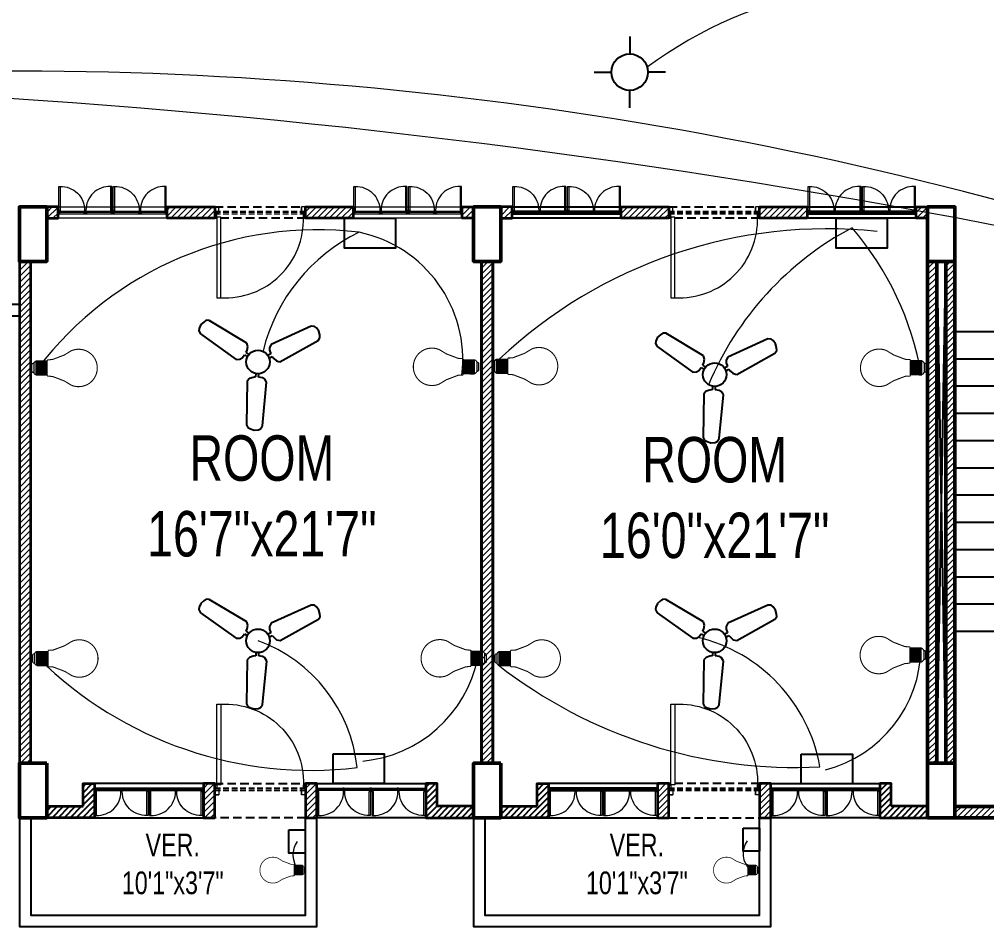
# Model space of a CAD drawing. Header units: inches. Extents: x -20263 to 10253, y -4567 to 3195.
# Drawn here: x -8744.4 to -8318.3, y 20.8 to 420.4 of the extents above; entities that cross this region are included whole.
import ezdxf

# ---------------------------------------------------------------- set-up
doc = ezdxf.new("R2010")
doc.units = ezdxf.units.IN
doc.header["$MEASUREMENT"] = 0
doc.linetypes.add('DASHED2', pattern=[0.375, 0.25, -0.125])
for name, color, linetype, lineweight in [('a', 2, 'Continuous', 5), ('A-TEXT', 7, 'Continuous', 5), ('ar-DOOR-WOOD', 44, 'Continuous', 0), ('light wiring', 1, 'Continuous', 5), ('Main Wall', 250, 'Continuous', 13)]:
    doc.layers.add(name, color=color, linetype=linetype, lineweight=lineweight)
doc.layers.add('BOX', color=7, linetype='Continuous')
doc.layers.add('hatch brick', color=32, linetype='Continuous', lineweight=0, transparency=0.4)
doc.styles.add('SIMPLE', font='romantic.ttf')
pattern_1 = [(45, (-64667.4789, -18619.158), (-1.325825215, 1.325825215), [])]
pattern_2 = [(45, (-64736.4789, -18621.158), (-1.325825215, 1.325825215), [])]
pattern_3 = [(45, (-64750.9789, -18621.158), (-1.325825215, 1.325825215), [])]
pattern_4 = [(45, (-64735.2676, -18621.158), (-1.325825215, 1.325825215), [])]
pattern_5 = [(45, (-64741.4789, -18873.158), (-1.325825215, 1.325825215), [])]
pattern_6 = [(45, (-64622.4789, -18619.158), (-1.325825215, 1.325825215), [])]

# ---------------------------------------------------------------- blocks, each defined once
blk = doc.blocks.new('stair final')
for points in [[(82, 124), (82, -90), (-70, -90), (-70, 124)], [(-37.5, 124), (-37.5, -49), (49.5, -49), (49.5, 122.75)], [(17, 100), (49.5, 124), (82, 100)], [(24.2, 100), (49.5, 124)], [(49.5, 124), (75, 100)], [(82, -8), (82, -90)]]:
    blk.add_lwpolyline(points)
blk.add_lwpolyline([(-5, 126), (17, 126), (17, -10), (-5, -10)], close=True)
blk.add_circle((-37.5, 124), 2.49)
at = {"layer": 'BOX', "ltscale": 2000}
for p, q in [((-5, 124), (-70, 124)), ((-5, 112), (-70, 112)), ((-5, 100), (-70, 100)), ((-5, 88), (-70, 88)), ((-5, 76), (-70, 76)), ((-5, 64), (-70, 64)), ((-5, 52), (-70, 52)), ((-5, 40), (-70, 40)), ((-5, 28), (-70, 28)), ((-5, 16), (-70, 16)), ((-5, 4), (-70, 4)), ((-5, -8), (-70, -8)), ((0, -8), (-3, -8)), ((15, -8), (12, -8))]:
    blk.add_line(p, q, dxfattribs=at)
at = {"layer": 'BOX', "linetype": 'DASHED2', "ltscale": 20}
for p, q in [((82, 124), (17, 124)), ((82, 112), (17, 112)), ((82, 100), (17, 100)), ((82, 88), (17, 88)), ((82, 76), (17, 76)), ((82, 64), (17, 64)), ((82, 52), (17, 52)), ((82, 40), (17, 40)), ((82, 28), (17, 28)), ((82, 16), (17, 16)), ((82, 4), (17, 4)), ((82, -8), (17, -8))]:
    blk.add_line(p, q, dxfattribs=at)
at = {"layer": 'BOX', "ltscale": 2000}
for points in [[(17, 124), (17, -10), (-5, -10), (-5, 124)], [(-3, 124), (15, 124)]]:
    blk.add_lwpolyline(points, dxfattribs=at)
blk.add_lwpolyline([(15, 124), (15, -8), (-3, -8), (-3, 124)], close=True, dxfattribs=at)
blk = doc.blocks.new('toilet stair block final')
at = {"layer": 'hatch brick'}
h = blk.add_hatch(dxfattribs=at)
h.set_pattern_fill('ANSI31', color=256, scale=15)
h.paths.add_polyline_path([(-233, 175.18), (-233, -45.82), (-229, -45.82), (-229, 175.18)])
h = blk.add_hatch(dxfattribs=at)
h.set_pattern_fill('ANSI31', color=256, scale=15)
h.set_pattern_definition([(45, (7, 0), (-1.325825, 1.325825), [])])
h.paths.add_polyline_path([(-225, 175.18), (-225, -45.82), (-221, -45.82), (-221, 175.18)])
h = blk.add_hatch(dxfattribs=at)
h.set_pattern_fill('ANSI31', color=256, scale=15)
h.paths.add_polyline_path([(-193, -64.82), (-193, -54.82), (-198, -54.82), (-198, -64.82), (-221, -64.82), (-221, -69.82), (-193, -69.82)])
for points in [[(-229, 175.18), (-225, -45.82)], [(-229, -45.82), (-225, 175.18)]]:
    blk.add_lwpolyline(points)
at = {"color": 0, "lineweight": 50}
blk.add_lwpolyline([(-193, -64.82), (-193, -54.82), (-198, -54.82), (-198, -64.82), (-221, -64.82), (-221, -69.82), (-193, -69.82)], close=True, dxfattribs=at)
at = {"layer": 'Main Wall', "color": 1, "lineweight": 50}
for points in [[(-233, 175.18), (-221, 175.18), (-221, 199.18), (-233, 199.18), (-233, 175.18)], [(-233, -69.82), (-221, -69.82), (-221, -45.82), (-233, -45.82), (-233, -69.82)]]:
    blk.add_lwpolyline(points, dxfattribs=at)
at = {"layer": 'Main Wall', "color": 0, "lineweight": 50}
for points in [[(-233, 175.18), (-233, -45.82), (-229, -45.82), (-229, 175.18)], [(-225, 175.18), (-225, -45.82), (-221, -45.82), (-221, 175.18)]]:
    blk.add_lwpolyline(points, close=True, dxfattribs=at)
blk.add_blockref('stair final', (-151, 20.18))
blk = doc.blocks.new('DOOR_45')
at = {"layer": 'ar-DOOR-WOOD'}
for p, q in [((-11008.75, 15426.44), (-11008.75, 15424.44)), ((-10968.75, 15426.44), (-11008.75, 15426.44)), ((-11008.75, 15424.44), (-10968.75, 15424.44)), ((-10968.75, 15427.44), (-10963.75, 15427.44)), ((-10968.75, 15427.44), (-10968.75, 15426.44)), ((-10968.75, 15424.44), (-10968.75, 15426.44)), ((-10968.75, 15426.44), (-10966.75, 15426.44)), ((-10966.75, 15426.44), (-10966.75, 15425.44)), ((-10966.75, 15425.44), (-10963.75, 15425.44)), ((-10963.75, 15427.44), (-10963.75, 15425.44)), ((-10968.75, 15382.44), (-10968.75, 15383.44)), ((-10968.75, 15383.44), (-10966.75, 15383.44)), ((-10968.75, 15382.44), (-10963.75, 15382.44)), ((-10966.75, 15384.44), (-10963.75, 15384.44)), ((-10966.75, 15383.44), (-10966.75, 15384.44)), ((-10963.75, 15382.44), (-10963.75, 15384.44))]:
    blk.add_line(p, q, dxfattribs=at)
for points in [[(-10968.75, 15426.44), (-11008.75, 15426.44), (-11008.75, 15424.44), (-10968.75, 15424.44)], [(-10963.75, 15427.44), (-10968.75, 15427.44), (-10968.75, 15426.44), (-10966.75, 15426.44), (-10966.75, 15425.44), (-10963.75, 15425.44)], [(-10968.75, 15383.44), (-10968.75, 15382.44), (-10963.75, 15382.44), (-10963.75, 15384.44), (-10966.75, 15384.44), (-10966.75, 15383.44)]]:
    blk.add_lwpolyline(points, close=True, dxfattribs=at)
blk.add_arc((-10969.89, 15422.35), 38.92, 176.9083, 271.677, dxfattribs=at)
blk = doc.blocks.new('DOOR_40')
at = {"layer": 'ar-DOOR-WOOD'}
for p, q in [((-11029.1, 15421.4), (-11064.1, 15421.4)), ((-11064.1, 15421.4), (-11064.1, 15419.4)), ((-11064.1, 15419.4), (-11029.1, 15419.4)), ((-11029.1, 15422.4), (-11024.1, 15422.4)), ((-11029.1, 15422.4), (-11029.1, 15421.4)), ((-11029.1, 15419.4), (-11029.1, 15421.4)), ((-11029.1, 15421.4), (-11027.1, 15421.4)), ((-11027.1, 15421.4), (-11027.1, 15420.4)), ((-11027.1, 15420.4), (-11024.1, 15420.4)), ((-11024.1, 15422.4), (-11024.1, 15420.4)), ((-11029.1, 15383.4), (-11027.1, 15383.4)), ((-11029.1, 15382.4), (-11029.1, 15383.4)), ((-11029.1, 15382.4), (-11024.1, 15382.4)), ((-11027.1, 15383.4), (-11027.1, 15384.4)), ((-11027.1, 15384.4), (-11024.1, 15384.4)), ((-11024.1, 15382.4), (-11024.1, 15384.4))]:
    blk.add_line(p, q, dxfattribs=at)
blk.add_arc((-11029.4, 15418.2), 34.8, 178.03, 270.3561, dxfattribs=at)
blk = doc.blocks.new('LED')
for p, q in [((-11.6, -7.7), (11.7, -7.7)), ((-11.6, -11), (11.7, -9.6)), ((-11.6, -13.3), (11.7, -11.8)), ((-11.5, -15.5), (11.8, -14.1)), ((-11.3, -17.8), (11.9, -16.3)), ((-12.1, -25.6), (11.9, -25.6)), ((-11.2, -20), (12.1, -18.6)), ((-11.2, -22.2), (12.1, -20.8)), ((-11.2, -24.5), (12.1, -23.1))]:
    blk.add_line(p, q)
at = {"lineweight": 9}
blk.add_line((7.8, -3.1), (-7.8, -3.1), dxfattribs=at)
for points, const_width in [([(5.3, 0), (5.4, 0), (5.7, 0), (6.1, -0.1), (6.6, -0.3), (7, -0.6), (7.2, -0.9), (7.4, -1.2), (7.5, -1.5), (7.7, -2), (7.7, -2.5), (7.8, -3.1), (7.7, -2.5), (7.7, -2), (7.5, -1.5), (7.4, -1.2), (7.2, -0.9), (7, -0.6), (6.6, -0.3), (6.1, -0.1), (5.7, 0), (5.4, 0), (5.3, 0), (-5.3, 0), (-5.4, 0), (-5.5, 0), (-5.8, 0), (-6.1, -0.1), (-6.4, -0.2), (-6.7, -0.5), (-7, -0.7), (-7.3, -1.1), (-7.6, -1.7), (-7.7, -2.3), (-7.8, -3.1), (-7.8, -3.1), (-7.9, -3.2), (-8.1, -3.2), (-8.3, -3.3), (-8.9, -3.6), (-9.6, -4.1), (-10.3, -4.7), (-11, -5.4), (-11.2, -5.9), (-11.4, -6.4), (-11.6, -7), (-11.6, -7.7), (-12.2, -7.7), (-12.1, -26)], 2), ([(-5.3, 0), (-5.4, 0), (-5.5, 0), (-5.8, 0), (-6.1, -0.1), (-6.4, -0.2), (-6.7, -0.5), (-7, -0.7), (-7.3, -1.1), (-7.6, -1.7), (-7.7, -2.3), (-7.8, -3.1)], 1), ([(11.9, -26.1), (11.9, -7.7), (11.7, -7.7), (11.6, -7), (11.4, -6.4), (11.2, -5.9), (11, -5.4), (10.3, -4.7), (9.6, -4.1), (8.9, -3.6), (8.3, -3.3), (7.9, -3.2), (7.8, -3.1), (7.8, -3.1)], 2), ([(-0.1, -111.1), (-0.2, -111.1), (-1, -111.1), (-1.8, -111.1), (-2.6, -111.1), (-3.4, -111), (-4.2, -110.9), (-5, -110.8), (-5.8, -110.6), (-6.6, -110.5), (-7.4, -110.3), (-8.1, -110.1), (-8.9, -109.9), (-9.6, -109.7), (-10.4, -109.5), (-11.1, -109.2), (-11.8, -108.9), (-12.5, -108.7), (-13.2, -108.3), (-13.9, -108), (-14.6, -107.7), (-15.3, -107.3), (-16, -106.9), (-16.6, -106.6), (-17.3, -106.2), (-17.9, -105.7), (-18.5, -105.3), (-19.2, -104.8), (-19.8, -104.4), (-20.4, -103.9), (-20.9, -103.4), (-21.5, -102.9), (-22.1, -102.4), (-22.6, -101.9), (-23.1, -101.3), (-23.7, -100.8), (-24.2, -100.2), (-24.6, -99.6), (-25.1, -99), (-25.6, -98.4), (-26, -97.8), (-26.5, -97.2), (-26.9, -96.5), (-27.3, -95.9), (-27.7, -95.2), (-28.1, -94.6), (-28.4, -93.9), (-28.8, -93.2), (-29.1, -92.5), (-29.4, -91.8), (-29.7, -91.1), (-30, -90.4), (-30.2, -89.6), (-30.5, -88.9), (-30.7, -88.1), (-30.9, -87.4), (-31.1, -86.6), (-31.2, -85.9), (-31.4, -85.1), (-31.5, -84.3), (-31.6, -83.5), (-31.7, -82.7), (-31.8, -81.9), (-31.8, -81.1), (-31.9, -80.3), (-31.9, -79.5), (-31.9, -78.2), (-31.8, -77), (-31.7, -75.8), (-31.5, -74.6), (-31.3, -73.4), (-31.1, -72.2), (-30.8, -71.1), (-30.4, -69.9), (-30, -68.8), (-29.6, -67.7), (-29.2, -66.6), (-22.1, -55), (-14.6, -35.3), (-14.1, -29.7), (-14.1, -27.1), (-12.1, -25.6)], 1.8), ([(-0.1, -111.1), (0, -111.1), (0.8, -111.1), (1.6, -111.1), (2.5, -111.1), (3.3, -111), (4, -110.9), (4.8, -110.8), (5.6, -110.6), (6.4, -110.5), (7.2, -110.3), (7.9, -110.1), (8.7, -109.9), (9.4, -109.7), (10.2, -109.5), (10.9, -109.2), (11.6, -108.9), (12.3, -108.7), (13, -108.3), (13.7, -108), (14.4, -107.7), (15.1, -107.3), (15.8, -106.9), (16.4, -106.6), (17.1, -106.2), (17.7, -105.7), (18.3, -105.3), (19, -104.8), (19.6, -104.4), (20.2, -103.9), (20.7, -103.4), (21.3, -102.9), (21.9, -102.4), (22.4, -101.9), (22.9, -101.3), (23.5, -100.8), (24, -100.2), (24.5, -99.6), (24.9, -99), (25.4, -98.4), (25.8, -97.8), (26.3, -97.2), (26.7, -96.5), (27.1, -95.9), (27.5, -95.2), (27.9, -94.6), (28.2, -93.9), (28.6, -93.2), (28.9, -92.5), (29.2, -91.8), (29.5, -91.1), (29.8, -90.4), (30, -89.6), (30.3, -88.9), (30.5, -88.1), (30.7, -87.4), (30.9, -86.6), (31, -85.9), (31.2, -85.1), (31.3, -84.3), (31.4, -83.5), (31.5, -82.7), (31.6, -81.9), (31.6, -81.1), (31.7, -80.3), (31.7, -79.5), (31.7, -78.2), (31.6, -77), (31.5, -75.8), (31.3, -74.6), (31.1, -73.4), (30.9, -72.2), (30.6, -71.1), (30.2, -69.9), (29.9, -68.8), (29.4, -67.7), (29, -66.6), (21.9, -55), (14.4, -35.3), (13.9, -29.7), (13.9, -27.1), (11.9, -25.6)], 1.8)]:
    blk.add_lwpolyline(points, dxfattribs=dict(const_width=const_width))
at = {"color": 7, "lineweight": 20}
blk.add_open_spline([(-9.8, -25.6), (-9.8, -25.6), (9.4, -25.6), (9.4, -25.6)], degree=3, dxfattribs=at)
blk = doc.blocks.new('6')
at = {"color": 7}
for p, q in [((3285.1, -2227.8), (3268.2, -2243.2)), ((3322, -2211.4), (3285.1, -2227.8)), ((3358.8, -2210.9), (3322, -2211.4)), ((3387.4, -2214.9), (3358.8, -2210.9)), ((3407.5, -2235.6), (3387.4, -2214.9)), ((3268.2, -2243.2), (3260.1, -2275.1)), ((3260.1, -2275.1), (3351.4, -2686.9)), ((3532.6, -2638.3), (3407.5, -2235.6)), ((3351.4, -2686.9), (3378.5, -2709.3)), ((3467.6, -2701.4), (3489.2, -2689.8)), ((3489.2, -2689.8), (3518.4, -2668.9)), ((3518.4, -2668.9), (3532.6, -2638.3)), ((3378.5, -2709.3), (3403, -2714.4)), ((3403, -2714.4), (3440.1, -2709.5)), ((3440.1, -2709.5), (3449.6, -2742.4)), ((3476.7, -2735.2), (3467.6, -2701.4)), ((3634.6, -2869.5), (3601.3, -2861.3)), ((3649, -2834.9), (3634.6, -2869.5)), ((3665.6, -2816.2), (3649, -2834.9)), ((3698.5, -2804), (3665.6, -2816.2)), ((4100.8, -2930.8), (3698.5, -2804)), ((3290.9, -2913.4), (3004.7, -3223.2)), ((3324.5, -2910.5), (3290.9, -2913.4)), ((3357.2, -2925.3), (3324.5, -2910.5)), ((3378, -2938.2), (3357.2, -2925.3)), ((3402.8, -2913.4), (3378, -2938.2)), ((3398.8, -2958), (3422.6, -2933.2)), ((3421.6, -2987.7), (3398.8, -2958)), ((3594.1, -2888.3), (3627.9, -2897.4)), ((3627.9, -2897.4), (3627.1, -2921.8)), ((3627.1, -2921.8), (3630.6, -2957.5)), ((3630.6, -2957.5), (3650, -2985.2)), ((4124.4, -2953.8), (4100.8, -2930.8)), ((4129.3, -2976.1), (4124.4, -2953.8)), ((4125, -3016.3), (4129.3, -2976.1)), ((3112.6, -3331), (3423.5, -3046)), ((3429.5, -3011.4), (3421.6, -2987.7)), ((3423.5, -3046), (3429.5, -3011.4)), ((3650, -2985.2), (4061.4, -3078.2)), ((4089.3, -3071.2), (4107, -3048.4)), ((4107, -3048.4), (4125, -3016.3)), ((4061.4, -3078.2), (4089.3, -3071.2)), ((3004.7, -3223.2), (2996.8, -3250.9)), ((2996.8, -3250.9), (3007.7, -3277.6)), ((3007.7, -3277.6), (3026.5, -3309.3)), ((3026.5, -3309.3), (3059.1, -3333)), ((3059.1, -3333), (3080.9, -3339.9)), ((3080.9, -3339.9), (3112.6, -3331))]:
    blk.add_line(p, q, dxfattribs=at)
blk.add_circle((3491.2, -2845.6), 113.2, dxfattribs=at)

msp = doc.modelspace()

# ---------------------------------------------------------------- hatches: boundary and pattern name
h = msp.add_hatch()
h.set_pattern_fill('ANSI31', color=256, scale=15)
h.set_pattern_definition(pattern_2)
h.paths.add_polyline_path([(-8716.327, 73.761), (-8716.327, 83.761), (-8711.327, 83.761), (-8711.327, 68.761), (-8732.327, 68.761), (-8732.327, 73.761), (-8732.327, 73.761)])
h = msp.add_hatch()
h.set_pattern_fill('ANSI31', color=256, scale=15)
h.set_pattern_definition(pattern_2)
h.paths.add_polyline_path([(-8560.327, 73.761), (-8560.327, 83.761), (-8565.327, 83.761), (-8565.327, 68.761), (-8544.327, 68.761), (-8544.327, 73.761), (-8544.327, 73.761)])
h = msp.add_hatch()
h.set_pattern_fill('ANSI31', color=256, scale=15)
h.set_pattern_definition(pattern_2)
h.paths.add_polyline_path([(-8516.327, 73.761), (-8516.327, 83.761), (-8511.327, 83.761), (-8511.327, 68.761), (-8532.327, 68.761), (-8532.327, 73.761), (-8532.327, 73.761)])
h = msp.add_hatch()
h.set_pattern_fill('ANSI31', color=256, scale=15)
h.set_pattern_definition(pattern_2)
h.paths.add_polyline_path([(-8360.327, 73.761), (-8360.327, 83.761), (-8365.327, 83.761), (-8365.327, 68.761), (-8344.327, 68.761), (-8344.327, 73.761), (-8344.327, 73.761)])
at = {"layer": 'hatch brick'}
h = msp.add_hatch(dxfattribs=at)
h.set_pattern_fill('ANSI31', color=256, scale=15)
h.set_pattern_definition(pattern_3)
h.paths.add_polyline_path([(-8732.327, 332.761), (-8727.327, 332.761), (-8727.327, 337.761), (-8732.327, 337.761)])
h = msp.add_hatch(dxfattribs=at)
h.set_pattern_fill('ANSI31', color=256, scale=15)
h.set_pattern_definition(pattern_5)
h.paths.add_polyline_path([(-8658.327, 332.761), (-8679.327, 332.761), (-8679.327, 337.761), (-8658.327, 337.761)])
h = msp.add_hatch(dxfattribs=at)
h.set_pattern_fill('ANSI31', color=256, scale=15)
h.set_pattern_definition(pattern_4)
h.paths.add_polyline_path([(-8597.327, 332.761), (-8618.327, 332.761), (-8618.327, 337.761), (-8597.327, 337.761)])
h = msp.add_hatch(dxfattribs=at)
h.set_pattern_fill('ANSI31', color=256, scale=15)
h.set_pattern_definition(pattern_2)
h.paths.add_polyline_path([(-8544.327, 332.761), (-8549.327, 332.761), (-8549.327, 337.761), (-8544.327, 337.761)])
h = msp.add_hatch(dxfattribs=at)
h.set_pattern_fill('ANSI31', color=256, scale=15)
h.set_pattern_definition(pattern_3)
h.paths.add_polyline_path([(-8532.327, 332.761), (-8527.327, 332.761), (-8527.327, 337.761), (-8532.327, 337.761)])
h = msp.add_hatch(dxfattribs=at)
h.set_pattern_fill('ANSI31', color=256, scale=15)
h.set_pattern_definition(pattern_5)
h.paths.add_polyline_path([(-8458.327, 332.761), (-8479.327, 332.761), (-8479.327, 337.761), (-8458.327, 337.761)])
h = msp.add_hatch(dxfattribs=at)
h.set_pattern_fill('ANSI31', color=256, scale=15)
h.set_pattern_definition(pattern_4)
h.paths.add_polyline_path([(-8397.327, 332.761), (-8418.327, 332.761), (-8418.327, 337.761), (-8397.327, 337.761)])
h = msp.add_hatch(dxfattribs=at)
h.set_pattern_fill('ANSI31', color=256, scale=15)
h.set_pattern_definition(pattern_2)
h.paths.add_polyline_path([(-8344.327, 332.761), (-8349.327, 332.761), (-8349.327, 337.761), (-8344.327, 337.761)])
h = msp.add_hatch(dxfattribs=at)
h.set_pattern_fill('ANSI31', color=256, scale=15)
h.set_pattern_definition([(45, (-64739.9789, -18621.158), (-1.325825215, 1.325825215), [])])
h.paths.add_polyline_path([(-8739.327, 313.761), (-8744.327, 313.761), (-8744.327, 92.761), (-8739.327, 92.761)])
h = msp.add_hatch(dxfattribs=at)
h.set_pattern_fill('ANSI31', color=256, scale=15)
h.set_pattern_definition(pattern_2)
h.paths.add_polyline_path([(-8535.827, 313.761), (-8540.827, 313.761), (-8540.827, 92.761), (-8535.827, 92.761)])
h = msp.add_hatch(dxfattribs=at)
h.set_pattern_fill('ANSI31', color=256, scale=15)
h.set_pattern_definition(pattern_2)
h.paths.add_polyline_path([(-8540.827, 313.761), (-8535.827, 313.761), (-8535.827, 92.761), (-8540.827, 92.761)])
h = msp.add_hatch(dxfattribs=at)
h.set_pattern_fill('ANSI31', color=256, scale=15)
h.set_pattern_definition(pattern_1)
h.paths.add_polyline_path([(-8658.327, 68.761), (-8658.327, 83.761), (-8658.327, 83.761), (-8663.327, 83.761), (-8663.327, 68.761)])
h = msp.add_hatch(dxfattribs=at)
h.set_pattern_fill('ANSI31', color=256, scale=15)
h.set_pattern_definition(pattern_6)
h.paths.add_polyline_path([(-8613.327, 68.761), (-8613.327, 83.761), (-8613.327, 83.761), (-8618.327, 83.761), (-8618.327, 68.761)])
h = msp.add_hatch(dxfattribs=at)
h.set_pattern_fill('ANSI31', color=256, scale=15)
h.set_pattern_definition(pattern_1)
h.paths.add_polyline_path([(-8458.327, 68.761), (-8458.327, 83.761), (-8458.327, 83.761), (-8463.327, 83.761), (-8463.327, 68.761)])
h = msp.add_hatch(dxfattribs=at)
h.set_pattern_fill('ANSI31', color=256, scale=15)
h.set_pattern_definition(pattern_6)
h.paths.add_polyline_path([(-8413.327, 68.761), (-8413.327, 83.761), (-8413.327, 83.761), (-8418.327, 83.761), (-8418.327, 68.761)])

# ---------------------------------------------------------------- linework, layer by layer
at = {"color": 30, "true_color": 0xf8991e}
for p, q in [((-8475.547, 412.86), (-8475.547, 405.173)), ((-8491.268, 397.139), (-8483.581, 397.139)), ((-8459.826, 397.139), (-8467.513, 397.139)), ((-8475.547, 381.418), (-8475.547, 389.105))]:
    msp.add_line(p, q, dxfattribs=at)
at = {"linetype": 'DASHED2', "ltscale": 15}
for points in [[(-8658.327, 337.761), (-8618.327, 337.761), (-8618.327, 332.761), (-8658.327, 332.761)], [(-8458.327, 337.761), (-8418.327, 337.761), (-8418.327, 332.761), (-8458.327, 332.761)], [(-8458.327, 337.761), (-8418.327, 337.761), (-8418.327, 332.761), (-8458.327, 332.761)], [(-8658.327, 83.761), (-8618.327, 83.761), (-8618.327, 68.761), (-8658.327, 68.761)], [(-8458.327, 68.761), (-8418.327, 68.761), (-8418.327, 83.761), (-8458.327, 83.761)]]:
    msp.add_lwpolyline(points, close=True, dxfattribs=at)
at = {"color": 1, "lineweight": 50}
for points in [[(-8532.327, 337.761), (-8544.327, 337.761), (-8544.327, 313.761), (-8532.327, 313.761), (-8532.327, 337.761)], [(-8332.327, 337.761), (-8344.327, 337.761), (-8344.327, 313.761), (-8332.327, 313.761), (-8332.327, 337.761)], [(-8532.327, 92.761), (-8544.327, 92.761), (-8544.327, 68.761), (-8532.327, 68.761), (-8532.327, 92.761)], [(-8332.327, 92.761), (-8344.327, 92.761), (-8344.327, 68.761), (-8332.327, 68.761), (-8332.327, 92.761)]]:
    msp.add_lwpolyline(points, dxfattribs=at)
at = {"lineweight": 35}
for points in [[(-8532.327, 332.761), (-8527.327, 332.761), (-8527.327, 337.761), (-8532.327, 337.761)], [(-8397.327, 332.761), (-8418.327, 332.761), (-8418.327, 337.761), (-8397.327, 337.761)], [(-8344.327, 332.761), (-8349.327, 332.761), (-8349.327, 337.761), (-8344.327, 337.761)], [(-8535.827, 313.761), (-8540.827, 313.761), (-8540.827, 92.761), (-8535.827, 92.761)], [(-8458.327, 68.761), (-8458.327, 83.761), (-8458.327, 83.761), (-8458.327, 83.761), (-8463.327, 83.761), (-8463.327, 68.761)], [(-8413.327, 68.761), (-8413.327, 83.761), (-8413.327, 83.761), (-8413.327, 83.761), (-8418.327, 83.761), (-8418.327, 68.761)]]:
    msp.add_lwpolyline(points, close=True, dxfattribs=at)
for points in [[(-8527.327, 337.761), (-8479.327, 337.761), (-8479.327, 332.761), (-8527.327, 332.761)], [(-8397.327, 337.761), (-8349.327, 337.761), (-8349.327, 332.761), (-8397.327, 332.761)], [(-8932.327, 289.761), (-8744.327, 289.761), (-8744.327, 294.761), (-8932.327, 294.761)], [(-8711.327, 68.761), (-8663.327, 68.761), (-8663.327, 83.761), (-8711.327, 83.761)], [(-8565.327, 68.761), (-8613.327, 68.761), (-8613.327, 83.761), (-8565.327, 83.761)], [(-8511.327, 68.761), (-8463.327, 68.761), (-8463.327, 83.761), (-8511.327, 83.761)], [(-8365.327, 68.761), (-8413.327, 68.761), (-8413.327, 83.761), (-8365.327, 83.761)]]:
    msp.add_lwpolyline(points, close=True)
for points in [[(-8458.327, 332.761), (-8458.327, 332.761), (-8479.327, 332.761), (-8479.327, 337.761), (-8458.327, 337.761), (-8458.327, 332.761)], [(-8516.327, 73.761), (-8516.327, 83.761), (-8511.327, 83.761), (-8511.327, 68.761), (-8532.327, 68.761), (-8532.327, 73.761), (-8532.327, 73.761), (-8532.327, 73.761), (-8516.327, 73.761)], [(-8360.327, 73.761), (-8360.327, 83.761), (-8365.327, 83.761), (-8365.327, 68.761), (-8344.327, 68.761), (-8344.327, 73.761), (-8344.327, 73.761), (-8344.327, 73.761), (-8360.327, 73.761)]]:
    msp.add_lwpolyline(points, dxfattribs=at)
at = {"color": 116, "true_color": 0x136734}
for points in [[(-8601.216, 332.761), (-8578.709, 332.761), (-8578.709, 319.677), (-8601.216, 319.677)], [(-8384.581, 332.761), (-8362.073, 332.761), (-8362.073, 319.677), (-8384.581, 319.677)], [(-8606.197, 96.861), (-8583.69, 96.861), (-8583.69, 83.777), (-8606.197, 83.777)], [(-8399.971, 96.715), (-8377.464, 96.715), (-8377.464, 83.632), (-8399.971, 83.632)], [(-8425.537, 64.139), (-8418.304, 64.139), (-8418.304, 53.939), (-8425.537, 53.939)], [(-8625.646, 63.339), (-8618.414, 63.339), (-8618.414, 53.138), (-8625.646, 53.138)]]:
    msp.add_lwpolyline(points, close=True, dxfattribs=at)
at = {"color": 150}
for points in [[(-8527.327, 334.761), (-8479.927, 334.761), (-8479.927, 335.761), (-8527.327, 335.761)], [(-8527.327, 334.761), (-8479.927, 334.761), (-8479.927, 335.261), (-8527.327, 335.261)], [(-8396.727, 334.761), (-8349.927, 334.761), (-8349.927, 335.761), (-8396.727, 335.761)], [(-8396.727, 334.761), (-8349.927, 334.761), (-8349.927, 335.261), (-8396.727, 335.261)], [(-8463.327, 81.761), (-8510.727, 81.761), (-8510.727, 80.761), (-8463.327, 80.761)], [(-8463.327, 81.761), (-8510.727, 81.761), (-8510.727, 81.261), (-8463.327, 81.261)], [(-8413.327, 81.761), (-8365.927, 81.761), (-8365.927, 80.761), (-8413.327, 80.761)], [(-8413.327, 81.761), (-8365.927, 81.761), (-8365.927, 81.261), (-8413.327, 81.261)]]:
    msp.add_lwpolyline(points, close=True, dxfattribs=at)
at = {"color": 150, "linetype": 'DASHED2', "ltscale": 10}
for points in [[(-8458.327, 335.761), (-8418.327, 335.761), (-8418.327, 334.761), (-8458.327, 334.761)], [(-8458.327, 335.761), (-8418.327, 335.761), (-8418.327, 335.261), (-8458.327, 335.261)], [(-8458.327, 81.761), (-8418.327, 81.761), (-8418.327, 80.761), (-8458.327, 80.761)], [(-8458.327, 81.761), (-8418.327, 81.761), (-8418.327, 81.261), (-8458.327, 81.261)]]:
    msp.add_lwpolyline(points, close=True, dxfattribs=at)
for points in [[(-8744.327, 68.761), (-8744.327, 20.761), (-8613.327, 20.761), (-8613.327, 68.761)], [(-8739.327, 68.761), (-8739.327, 25.761), (-8618.327, 25.761), (-8618.327, 68.761)], [(-8544.327, 68.761), (-8544.327, 20.761), (-8413.327, 20.761), (-8413.327, 68.761)], [(-8539.327, 68.761), (-8539.327, 25.761), (-8418.327, 25.761), (-8418.327, 68.761)]]:
    msp.add_lwpolyline(points)
at = {"color": 30, "true_color": 0xf8991e}
msp.add_circle((-8475.547, 397.139), 8.034, dxfattribs=at)
at = {"layer": 'a'}
for centre, radius, start, end in [((-8312.571, 205.678), 139.058, 117.87711, 157.24136), ((-8560.087, 255.369), 79.228, 115.92387, 166.26653), ((-8661.981, 83.89), 66.756, 5.93775, 70.07944), ((-8461.809, 78.926), 71.088, 9.91591, 76.83449)]:
    msp.add_arc(centre, radius, start, end, dxfattribs=at)
at = {"layer": 'light wiring'}
for centre, radius, start, end in [((-8360.523, 256.518), 178.563, 16.27569, 126.92553), ((-8748.006, -1286.202), 1683.843, 70.576374, 91.872616), ((-8977.637, -3106.502), 3499.557, 76.887248, 92.72246), ((-8388.605, 118.136), 210.012, 83.98733, 133.42438), ((-8480.217, 240.649), 135.156, 9.91797, 40.59667), ((-8612.988, 172.569), 155.134, 83.23867, 142.56355), ((-8606.497, 270.374), 57.469, 353.35502, 78.17909), ((-8403.306, 144.114), 56.068, 284.42257, 359.30513), ((-8615.685, 260.742), 171.131, 225.3981, 276.74602), ((-8598.304, 150.482), 57.013, 275.1849, 348.40854), ((-8402.606, 302.986), 212.094, 231.87777, 272.92527), ((-8613.428, 52.34), 10.47, 145.4924, 219.11422), ((-8415.513, 52.957), 10.072, 145.94516, 225.61348)]:
    msp.add_arc(centre, radius, start, end, dxfattribs=at)
at = {"layer": 'Main Wall', "color": 1, "lineweight": 50}
for points in [[(-8732.327, 337.761), (-8744.327, 337.761), (-8744.327, 313.761), (-8732.327, 313.761), (-8732.327, 337.761)], [(-8532.327, 337.761), (-8544.327, 337.761), (-8544.327, 313.761), (-8532.327, 313.761), (-8532.327, 337.761)], [(-8732.327, 92.761), (-8744.327, 92.761), (-8744.327, 68.761), (-8732.327, 68.761), (-8732.327, 92.761)], [(-8532.327, 92.761), (-8544.327, 92.761), (-8544.327, 68.761), (-8532.327, 68.761), (-8532.327, 92.761)]]:
    msp.add_lwpolyline(points, dxfattribs=at)
at = {"layer": 'Main Wall', "lineweight": 35}
for points in [[(-8732.327, 332.761), (-8727.327, 332.761), (-8727.327, 337.761), (-8732.327, 337.761)], [(-8597.327, 332.761), (-8618.327, 332.761), (-8618.327, 337.761), (-8597.327, 337.761)], [(-8544.327, 332.761), (-8549.327, 332.761), (-8549.327, 337.761), (-8544.327, 337.761)], [(-8739.327, 313.761), (-8744.327, 313.761), (-8744.327, 92.761), (-8739.327, 92.761)], [(-8540.827, 313.761), (-8535.827, 313.761), (-8535.827, 92.761), (-8540.827, 92.761)], [(-8658.327, 68.761), (-8658.327, 83.761), (-8658.327, 83.761), (-8658.327, 83.761), (-8663.327, 83.761), (-8663.327, 68.761)], [(-8613.327, 68.761), (-8613.327, 83.761), (-8613.327, 83.761), (-8613.327, 83.761), (-8618.327, 83.761), (-8618.327, 68.761)]]:
    msp.add_lwpolyline(points, close=True, dxfattribs=at)
at = {"layer": 'Main Wall'}
for points in [[(-8727.327, 337.761), (-8679.327, 337.761), (-8679.327, 332.761), (-8727.327, 332.761)], [(-8597.327, 337.761), (-8549.327, 337.761), (-8549.327, 332.761), (-8597.327, 332.761)]]:
    msp.add_lwpolyline(points, close=True, dxfattribs=at)
at = {"layer": 'Main Wall', "lineweight": 35}
for points in [[(-8658.327, 332.761), (-8658.327, 332.761), (-8679.327, 332.761), (-8679.327, 337.761), (-8658.327, 337.761), (-8658.327, 332.761)], [(-8716.327, 73.761), (-8716.327, 83.761), (-8711.327, 83.761), (-8711.327, 68.761), (-8732.327, 68.761), (-8732.327, 73.761), (-8732.327, 73.761), (-8732.327, 73.761), (-8716.327, 73.761)], [(-8560.327, 73.761), (-8560.327, 83.761), (-8565.327, 83.761), (-8565.327, 68.761), (-8544.327, 68.761), (-8544.327, 73.761), (-8544.327, 73.761), (-8544.327, 73.761), (-8560.327, 73.761)]]:
    msp.add_lwpolyline(points, dxfattribs=at)
at = {"layer": 'Main Wall', "color": 150}
for points in [[(-8727.327, 334.761), (-8679.927, 334.761), (-8679.927, 335.761), (-8727.327, 335.761)], [(-8727.327, 334.761), (-8679.927, 334.761), (-8679.927, 335.261), (-8727.327, 335.261)], [(-8596.727, 334.761), (-8549.927, 334.761), (-8549.927, 335.761), (-8596.727, 335.761)], [(-8596.727, 334.761), (-8549.927, 334.761), (-8549.927, 335.261), (-8596.727, 335.261)], [(-8663.327, 81.761), (-8710.727, 81.761), (-8710.727, 80.761), (-8663.327, 80.761)], [(-8663.327, 81.761), (-8710.727, 81.761), (-8710.727, 81.261), (-8663.327, 81.261)], [(-8613.327, 81.761), (-8565.927, 81.761), (-8565.927, 80.761), (-8613.327, 80.761)], [(-8613.327, 81.761), (-8565.927, 81.761), (-8565.927, 81.261), (-8613.327, 81.261)]]:
    msp.add_lwpolyline(points, close=True, dxfattribs=at)
at = {"layer": 'Main Wall', "color": 150, "linetype": 'DASHED2', "ltscale": 10}
for points in [[(-8658.327, 334.761), (-8618.327, 334.761), (-8618.327, 335.761), (-8658.327, 335.761)], [(-8658.327, 334.761), (-8618.327, 334.761), (-8618.327, 335.261), (-8658.327, 335.261)], [(-8658.327, 80.761), (-8618.327, 80.761), (-8618.327, 81.761), (-8658.327, 81.761)], [(-8658.327, 80.761), (-8618.327, 80.761), (-8618.327, 81.261), (-8658.327, 81.261)]]:
    msp.add_lwpolyline(points, close=True, dxfattribs=at)

# ---------------------------------------------------------------- block references
at = {"extrusion": (0, 0, -1), "xscale": -1, "zscale": -1}
msp.add_blockref('toilet stair block final', (8111.327, 138.577), dxfattribs=at)
at = {"color": 40, "true_color": 0xf8d731, "xscale": 0.04578869434389712, "yscale": 0.04578869434389712, "zscale": 0.04578869434389712, "rotation": 41.8550425353075}
for p in [(-8845.262, 259.872), (-8644.112, 254.287), (-8845.244, 137.039), (-8644.112, 137.039)]:
    msp.add_blockref('6', p, dxfattribs=at)
at = {"color": 1}
for p, xscale, yscale, zscale, rotation in [((-8738.837, 266.866), 0.2590482185936613, 0.2590482185936613, 0.2590482185936613, 90), ((-8542.053, 267.375), -0.2590482185936613, 0.2590482185936613, 0.2590482185936613, 270), ((-8536.033, 267.642), 0.2590482185936613, 0.2590482185936613, 0.2590482185936613, 90), ((-8345.093, 266.939), -0.2590482185936613, 0.2590482185936613, 0.2590482185936613, 270), ((-8738.517, 138.89), 0.2590482185936613, 0.2590482185936613, 0.2590482185936613, 90), ((-8538.621, 138.985), -0.2590482185936613, 0.2590482185936613, 0.2590482185936613, 269.9999999998945), ((-8534.85, 138.89), 0.2590482185936613, 0.2590482185936613, 0.2590482185936613, 90), ((-8345.254, 140.411), -0.2590482185936613, 0.2590482185936613, 0.2590482185936613, 269.9999999998945), ((-8618.496, 45.681), -0.1793349189005943, 0.1793349189005943, 0.1793349189005943, 269.9999999998945), ((-8418.696, 45.681), -0.1793349189005943, 0.1793349189005943, 0.1793349189005943, 269.9999999998945)]:
    msp.add_blockref('LED', p, dxfattribs=dict(at, xscale=xscale, yscale=yscale, zscale=zscale, rotation=rotation))
at = {"layer": 'Main Wall', "extrusion": (0, 0, -1)}
for name, p, xscale, yscale, zscale, rotation in [('DOOR_40', (4100.593, -2972.48), 0.2999999999999546, 0.2999999999999546, -0.2999999999999546, 270), ('DOOR_40', (4076.593, -2972.48), 0.2999999999999546, 0.2999999999999546, -0.2999999999999546, 270), ('DOOR_40', (3970.593, -2972.48), 0.2999999999999546, 0.2999999999999546, -0.2999999999999546, 270), ('DOOR_40', (3946.593, -2972.48), 0.2999999999999546, 0.2999999999999546, -0.2999999999999546, 270), ('DOOR_40', (3900.593, -2972.48), 0.2999999999999546, 0.2999999999999546, -0.2999999999999545, 270), ('DOOR_40', (3876.593, -2972.48), 0.2999999999999546, 0.2999999999999546, -0.2999999999999545, 270), ('DOOR_40', (3770.593, -2972.48), 0.2999999999999546, 0.2999999999999546, -0.2999999999999545, 270), ('DOOR_40', (3746.593, -2972.48), 0.2999999999999546, 0.2999999999999546, -0.2999999999999545, 270), ('DOOR_45', (-5054.957, -9666.795), 0.8888888888889142, 0.8888888888889142, -0.8888888888889142, 270), ('DOOR_45', (-5254.957, -9666.795), 0.8888888888889142, 0.8888888888889142, -0.8888888888889142, 270), ('DOOR_40', (13314.06, 3389.001), 0.2999999999999545, 0.2999999999999545, -0.2999999999999545, 90), ('DOOR_40', (13290.06, 3389.001), 0.2999999999999545, 0.2999999999999545, -0.2999999999999545, 90), ('DOOR_40', (13216.06, 3389.001), 0.2999999999999545, 0.2999999999999545, -0.2999999999999545, 90), ('DOOR_40', (13192.06, 3389.001), 0.2999999999999545, 0.2999999999999545, -0.2999999999999545, 90), ('DOOR_40', (13114.06, 3389.001), 0.2999999999999545, 0.2999999999999545, -0.2999999999999545, 90), ('DOOR_40', (13090.06, 3389.001), 0.2999999999999545, 0.2999999999999545, -0.2999999999999545, 90), ('DOOR_40', (13016.06, 3389.001), 0.2999999999999545, 0.2999999999999545, -0.2999999999999545, 90), ('DOOR_40', (12992.06, 3389.001), 0.2999999999999545, 0.2999999999999545, -0.2999999999999545, 90)]:
    msp.add_blockref(name, p, dxfattribs=dict(at, xscale=xscale, yscale=yscale, zscale=zscale, rotation=rotation))
at = {"layer": 'Main Wall'}
for name, p, xscale, yscale, zscale, rotation in [('DOOR_40', (-13330.06, -2972.48), 0.2999999999999545, 0.2999999999999545, 0.2999999999999545, 270), ('DOOR_40', (-13306.06, -2972.48), 0.2999999999999545, 0.2999999999999545, 0.2999999999999545, 270), ('DOOR_40', (-13200.06, -2972.48), 0.2999999999999545, 0.2999999999999545, 0.2999999999999545, 270), ('DOOR_40', (-13176.06, -2972.48), 0.2999999999999545, 0.2999999999999545, 0.2999999999999545, 270), ('DOOR_40', (-13130.06, -2972.48), 0.2999999999999545, 0.2999999999999545, 0.2999999999999545, 270), ('DOOR_40', (-13106.06, -2972.48), 0.2999999999999545, 0.2999999999999545, 0.2999999999999545, 270), ('DOOR_40', (-13000.06, -2972.48), 0.2999999999999545, 0.2999999999999545, 0.2999999999999545, 270), ('DOOR_40', (-12976.06, -2972.48), 0.2999999999999545, 0.2999999999999545, 0.2999999999999545, 270), ('DOOR_45', (5054.957, 10083.316), 0.8888888888889142, 0.8888888888889142, 0.8888888888889142, 90), ('DOOR_45', (5254.957, 10083.316), 0.8888888888889142, 0.8888888888889142, 0.8888888888889142, 90), ('DOOR_40', (-4084.593, 3389.001), 0.2999999999999545, 0.2999999999999545, 0.2999999999999545, 90), ('DOOR_40', (-4060.593, 3389.001), 0.2999999999999545, 0.2999999999999545, 0.2999999999999545, 90), ('DOOR_40', (-3986.593, 3389.001), 0.2999999999999545, 0.2999999999999545, 0.2999999999999545, 90), ('DOOR_40', (-3962.593, 3389.001), 0.2999999999999545, 0.2999999999999545, 0.2999999999999545, 90), ('DOOR_40', (-3884.593, 3389.001), 0.2999999999999545, 0.2999999999999545, 0.2999999999999545, 90), ('DOOR_40', (-3860.593, 3389.001), 0.2999999999999545, 0.2999999999999545, 0.2999999999999545, 90), ('DOOR_40', (-3786.593, 3389.001), 0.2999999999999545, 0.2999999999999545, 0.2999999999999545, 90), ('DOOR_40', (-3762.593, 3389.001), 0.2999999999999545, 0.2999999999999545, 0.2999999999999545, 90)]:
    msp.add_blockref(name, p, dxfattribs=dict(at, xscale=xscale, yscale=yscale, zscale=zscale, rotation=rotation))

# ---------------------------------------------------------------- texts
at = {"layer": 'A-TEXT', "attachment_point": 9, "style": 'SIMPLE'}
for s, insert, char_height, width in [('\\pxqc;{\\fSwis721 LtCn BT|b0|i0|c0|p34;ROOM\\P16\'7"x21\'7"}', (-8564.09, 183.53), 20, 146.91866), ('\\pxqc;{\\fSwis721 LtCn BT|b0|i0|c0|p34;ROOM\\P16\'0"x21\'7"}', (-8364.653, 182.816), 20, 146.91866), ('\\pxqc;{\\fSwis721 LtCn BT|b0|i0|c0|p34;VER.\\P10\'1"x3\'7"}', (-8640.081, 34.914), 10, 73.45933), ('\\pxqc;{\\fSwis721 LtCn BT|b0|i0|c0|p34;VER.\\P10\'1"x3\'7"}', (-8435.669, 34.914), 10, 73.45933)]:
    msp.add_mtext(s, dxfattribs=dict(at, insert=insert, char_height=char_height, width=width))

doc.saveas('drawing.dxf')
